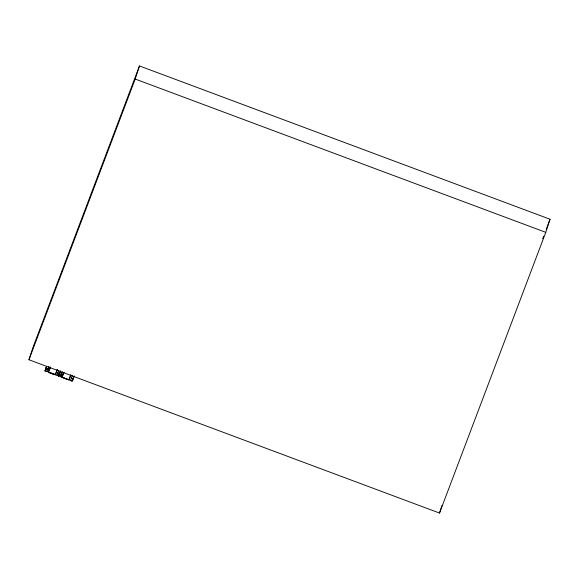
<?xml version="1.0" encoding="UTF-8"?>
<svg xmlns="http://www.w3.org/2000/svg" width="579" height="579" viewBox="0 0 579 579"><rect width="100%" height="100%" fill="white"/><g stroke="black" fill="none" stroke-linecap="round" stroke-linejoin="round"><path stroke-width="0.87" d="M72.672 378.912L72.845 378.405M61.591 374.584L61.83 373.976M71.282 377.385L71.116 377.805M28.95 359.762L33.235 346.662L139.481 65.941L550.05 219.238L545.765 232.338L439.519 513.059L28.95 359.762L135.204 79.041L139.481 65.941M48.477 371.906L45.082 370.64L46.581 366.312M46.059 367.781L46.631 367.614M57.314 369.561L55.345 374.808L48.47 372.239A32.822 31.179 18.1 0 0 55.258 374.772L57.227 369.525M55.258 374.772L55.352 374.475A32.822 31.179 18.1 0 1 54.766 374.316M50.438 366.992L48.47 372.239L58.211 375.539M58.834 375.778L58.262 375.192L58.74 375.243M62.148 372.29L60.52 376.618L62.04 377.182M63.704 377.573L62.098 377.305A32.822 31.179 18.1 0 0 68.887 379.846L70.761 374.895M68.887 379.846L70.848 374.931M63.972 372.362L62.098 377.305L70.493 380.439L72.469 380.844L74.336 375.901M72.469 380.844L73.135 378.789M73.345 378.167L73.555 377.631L73.439 377.986M439.519 513.059L441.922 505.691M45.017 371.667L45.502 370.473M71.745 381.633L72.23 380.432M57.639 372.333L57.401 372.992M45.676 369.655L46.023 368.685M48.1 369.17L48.238 368.78L47.985 369.474M46.306 367.94L46.486 367.448M45.082 370.64L46.646 366.514M46.913 371.66L48.831 366.391M48.325 372.181L50.199 367.238M56.865 375.373L58.732 370.422M58.595 375.358L58.269 376.227M59.022 374.888L60.585 370.763M59.145 374.953L60.397 371.653M59.13 375.539L58.74 376.56M60.549 376.726L62.416 371.783M61.953 377.255L63.828 372.311M63.046 374.504L63.668 372.854M70.493 380.439L72.368 375.496M542.689 238.686L543.652 236.152M546.207 229.385L550.05 219.238M72.187 380.251L72.614 380.396M49.613 368.193L50.134 368.36M45.553 370.321C44.409 370.169 46.537 370.98 45.553 370.321A1.969 1.867 18.1 0 1 46.132 369.402L47.058 368.982A1.723 1.636 18.1 0 1 48.064 369.134M135.204 79.041L545.765 232.338M61.258 376.256L58.834 375.351L58.711 375.713L60.592 376.408M46.617 367.368L46.139 367.354M59.355 375.467L58.819 375.453M49.562 368.287A1.73 0.543 20.7 0 1 50.011 368.425M54.187 374.15A32.822 31.179 18.1 0 1 53.036 373.788M52.457 373.593A32.822 31.179 18.1 0 1 51.328 373.166M50.764 372.941A32.822 31.179 18.1 0 1 50.207 372.71M49.656 372.463A32.822 31.179 18.1 0 1 48.564 371.942M50.634 367.484A1.73 0.543 20.7 0 1 50.199 367.31M46.559 367.274A1.969 1.867 18.1 0 1 46.646 367.028M57.56 372.681A1.723 1.636 18.1 0 1 58.414 373.223L58.834 374.15A1.969 1.867 18.1 0 1 58.682 375.149M67.815 379.223A32.822 31.179 18.1 0 1 67.236 379.042M66.093 378.666A32.822 31.179 18.1 0 1 65.521 378.456M64.399 378.015A32.822 31.179 18.1 0 1 63.842 377.776M63.285 377.53A32.822 31.179 18.1 0 1 62.199 377.009M61.692 374.2A1.723 1.636 18.1 0 0 60.686 374.056L59.76 374.475A1.969 1.867 18.1 0 0 59.21 375.33M71.427 377.834A1.723 1.636 18.1 0 1 72.042 378.297L72.462 379.216A1.969 1.867 18.1 0 1 72.31 380.222"/></g></svg>
